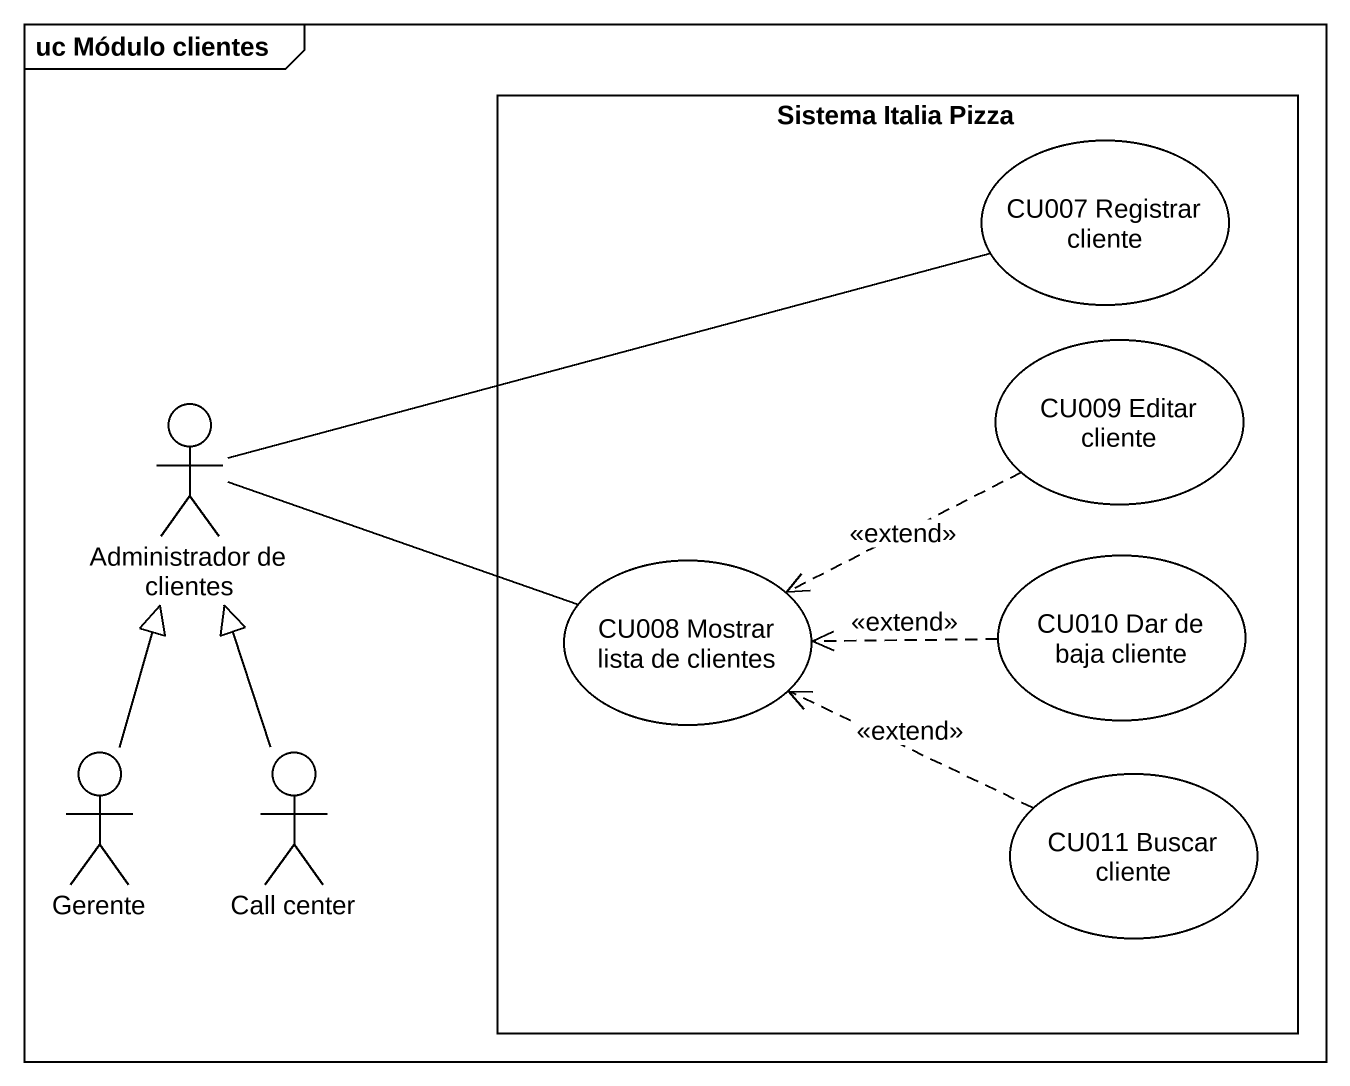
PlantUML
@startuml
mainframe uc Módulo clientes
rectangle "Sistema Italia Pizza" as Sistema_Italia_Pizza {
  usecase "CU007 Registrar cliente" as CU007_Registrar_cliente
  usecase "CU009 Editar cliente" as CU009_Editar_cliente
  usecase "CU008 Mostrar lista de clientes" as CU008_Mostrar_lista_de
  usecase "CU010 Dar de baja cliente" as CU010_Dar_de_baja_cliente
  usecase "CU011 Buscar cliente" as CU011_Buscar_cliente
}
actor "Administrador de clientes" as Administrador_de_clientes
actor Gerente
actor "Call center" as Call_center
CU007_Registrar_cliente -left- Administrador_de_clientes
Administrador_de_clientes -right- CU008_Mostrar_lista_de
CU009_Editar_cliente .left.> CU008_Mostrar_lista_de : <<extend>>
CU010_Dar_de_baja_cliente .left.> CU008_Mostrar_lista_de : <<extend>>
Gerente -up-|> Administrador_de_clientes
Call_center -up-|> Administrador_de_clientes
CU011_Buscar_cliente .left.> CU008_Mostrar_lista_de : <<extend>>
@enduml
